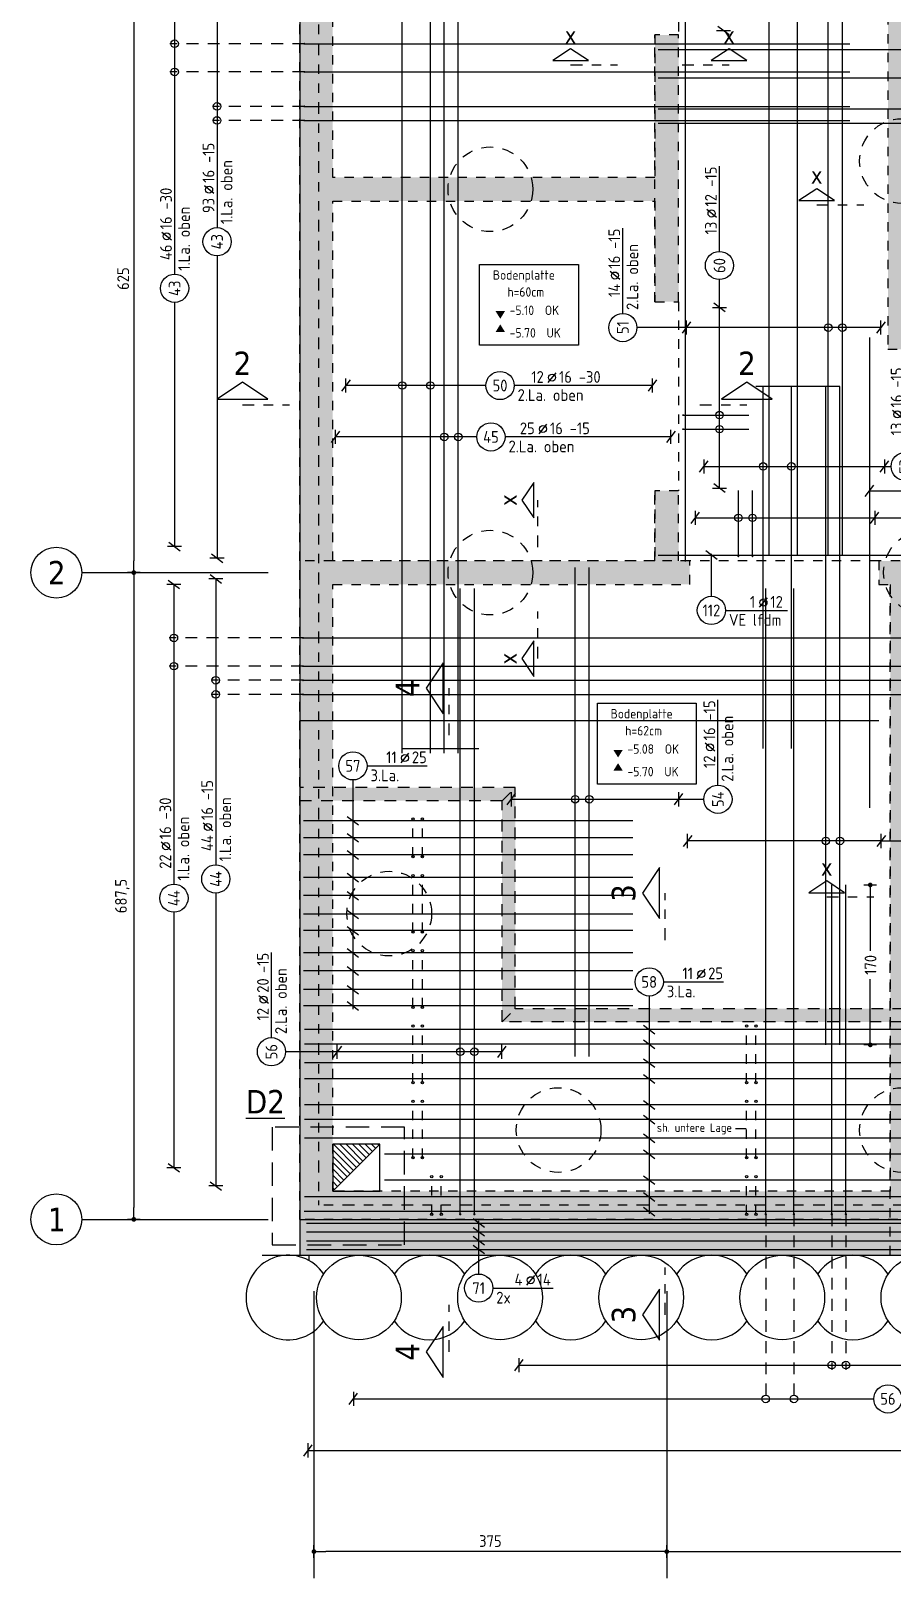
# Model space of a CAD drawing. Extents: x -59 to 99, y -34 to 56.
# Drawn here: x 23.97 to 33.12, y 16.12 to 32.56 of the extents above; entities that cross this region are included whole.
import ezdxf
from ezdxf.enums import TextEntityAlignment as Align

# ---------------------------------------------------------------- set-up
doc = ezdxf.new("R2010")
doc.units = 0
doc.header["$LTSCALE"] = 0.5
for name, pattern in [('AUSGEZOGEN', [1000.01, 1000, 0.01]), ('DASHDOTSMALL', [1.05, 0.5, -0.25, 0.05, -0.25]), ('DIVIDE2', [0.625, 0.25, -0.125, 0, -0.125, 0, -0.125]), ('HIDDEN2', [0.187, 0.125, -0.062]), ('PUNKT', [0.175, 0.05, -0.125]), ('STRICHLINIE', [0.75, 0.5, -0.25]), ('STRICHPUNKT2', [0.55, 0.25, -0.125, 0.05, -0.125]), ('VERDECKT', [0.375, 0.25, -0.125])]:
    doc.linetypes.add(name, pattern=pattern)
for name, color, linetype in [('ACHSEN', 7, 'Continuous'), ('AFB', 7, 'Continuous'), ('BETON', 7, 'Continuous'), ('DETAIL', 7, 'Continuous'), ('DRUEBER', 7, 'Continuous'), ('grau_dunkel', 7, 'Continuous'), ('grau_hell', 7, 'Continuous'), ('grau_mittel', 7, 'Continuous'), ('Gründungspfähle', 7, 'Continuous'), ('HILFE', 7, 'Continuous'), ('koten', 7, 'Continuous'), ('MASSE', 7, 'Continuous'), ('OBJEKT', 7, 'Continuous'), ('RND', 7, 'Continuous'), ('RND-1', 7, 'Continuous'), ('SCHNITTE', 7, 'Continuous'), ('SCHRAFF', 7, 'Continuous'), ('SFP_Achsen', 7, 'Continuous'), ('TEXT', 7, 'Continuous'), ('Verbau', 7, 'Continuous'), ('VERDECKT', 7, 'Continuous'), ('Versprung oberseitig', 7, 'Continuous')]:
    doc.layers.add(name, color=color, linetype=linetype)
doc.layers.add('NOPLOT', color=7, linetype='Continuous', plot=False)
doc.styles.add('helv', font='tahoma.ttf')
doc.styles.add('txt', font='isocp.shx')
doc.dimstyles.new('DOT_I', dxfattribs={"dimscale": 0.5, "dimtxt": 0.25, "dimasz": 0.25, "dimexe": 0.1, "dimexo": 0.3, "dimgap": 0.1, "dimtad": 1, "dimdec": 3, "dimzin": 3, "dimtxsty": 'txt', "dimblk": 'DOT', "dimblk1": 'DOT', "dimblk2": 'DOT', "dimsah": 1, "dimcen": 0.1, "dimse1": 1, "dimse2": 1, "dimazin": 0, "dimtfac": 1, "dimtdec": 4, "dimtix": 1, "dimtmove": 2, "dimatfit": 3, "dimfxl": 0, "dimtvp": 1, "dimtolj": 1, "dimtzin": 0, "dimarcsym": 0})
pattern_1 = [(0, (20.53262, 3.144444), (0.0396875, 0.079375), [0, -0.079375])]

# ---------------------------------------------------------------- blocks, each defined once
blk = doc.blocks.new('okrd_o')
at = {"layer": 'koten', "color": 7, "linetype": 'Continuous'}
blk.add_solid([(-0.125, 0.202), (0.125, 0.202), (0, 0)], dxfattribs=at)
at = {"layer": 'koten', "style": 'txt'}
blk.add_attdef('OKRD', (0.25, 0.1), '', height=0.25, dxfattribs=at)
blk = doc.blocks.new('okrd_u')
at = {"layer": 'koten', "color": 7, "linetype": 'Continuous'}
blk.add_solid([(-0.125, -0.202), (0.125, -0.202), (0, 0)], dxfattribs=at)
at = {"layer": 'koten', "style": 'txt'}
blk.add_attdef('OKRD', (0.25, -0.35), '', height=0.25, dxfattribs=at)
blk = doc.blocks.new('DOT')
at = {"layer": 'MASSE', "color": 7, "linetype": 'Continuous'}
for p, q in [((0, 0), (-1, 0)), ((0, 0.54), (0, -0.54))]:
    blk.add_line(p, q, dxfattribs=at)
at = {"layer": 'MASSE', "color": 7, "linetype": 'Continuous', "const_width": 0.2}
blk.add_lwpolyline([(-0.1, 0, 1), (0.1, 0, 1)], format="xyb", close=True, dxfattribs=at)
blk = doc.blocks.new('*D48')
at = {"layer": 'Defpoints', "color": 0, "linetype": 'AUSGEZOGEN', "transparency": 16777216}
for p in [(26.978, 16.398), (26.978, 16.398), (30.728, 16.398)]:
    blk.add_point(p, dxfattribs=at)
at = {"layer": 'MASSE', "color": 0, "linetype": 'AUSGEZOGEN', "lineweight": -2, "transparency": 16777216}
blk.add_line((30.603, 16.398), (27.103, 16.398), dxfattribs=at)
at = {"layer": 'MASSE', "color": 0, "linetype": 'AUSGEZOGEN', "lineweight": -2, "transparency": 16777216, "xscale": 0.125, "yscale": 0.125, "zscale": 0.125, "rotation": 180}
blk.add_blockref('DOT', (26.978, 16.398), dxfattribs=at)
at = {"layer": 'MASSE', "color": 0, "linetype": 'AUSGEZOGEN', "lineweight": -2, "transparency": 16777216, "xscale": 0.125, "yscale": 0.125, "zscale": 0.125}
blk.add_blockref('DOT', (30.728, 16.398), dxfattribs=at)
at = {"layer": 'MASSE', "color": 0, "linetype": 'AUSGEZOGEN', "transparency": 16777216, "insert": (28.853, 16.51), "char_height": 0.125, "attachment_point": 5, "style": 'txt'}
blk.add_mtext('\\A1;375', dxfattribs=at)
blk = doc.blocks.new('*D49')
at = {"layer": 'Defpoints', "color": 0, "linetype": 'AUSGEZOGEN', "transparency": 16777216}
for p in [(30.728, 16.398), (36.978, 16.398), (36.978, 16.398)]:
    blk.add_point(p, dxfattribs=at)
at = {"layer": 'MASSE', "color": 0, "linetype": 'AUSGEZOGEN', "lineweight": -2, "transparency": 16777216}
blk.add_line((30.853, 16.398), (36.853, 16.398), dxfattribs=at)
at = {"layer": 'MASSE', "color": 0, "linetype": 'AUSGEZOGEN', "lineweight": -2, "transparency": 16777216, "xscale": 0.125, "yscale": 0.125, "zscale": 0.125, "rotation": 180}
blk.add_blockref('DOT', (30.728, 16.398), dxfattribs=at)
at = {"layer": 'MASSE', "color": 0, "linetype": 'AUSGEZOGEN', "lineweight": -2, "transparency": 16777216, "xscale": 0.125, "yscale": 0.125, "zscale": 0.125}
blk.add_blockref('DOT', (36.978, 16.398), dxfattribs=at)
at = {"layer": 'MASSE', "color": 0, "linetype": 'AUSGEZOGEN', "transparency": 16777216, "insert": (33.853, 16.51), "char_height": 0.125, "attachment_point": 5, "style": 'txt'}
blk.add_mtext('\\A1;625', dxfattribs=at)
blk = doc.blocks.new('*D51')
at = {"layer": 'Defpoints', "color": 0, "linetype": 'AUSGEZOGEN', "transparency": 16777216}
for p in [(25.063, 33.054), (25.063, 26.804), (25.063, 26.804)]:
    blk.add_point(p, dxfattribs=at)
at = {"layer": 'MASSE', "color": 0, "linetype": 'AUSGEZOGEN', "lineweight": -2, "transparency": 16777216}
blk.add_line((25.063, 32.929), (25.063, 26.929), dxfattribs=at)
at = {"layer": 'MASSE', "color": 0, "linetype": 'AUSGEZOGEN', "lineweight": -2, "transparency": 16777216, "xscale": 0.125, "yscale": 0.125, "zscale": 0.125}
for p, rotation in [((25.063, 33.054), 90), ((25.063, 26.804), 270)]:
    blk.add_blockref('DOT', p, dxfattribs=dict(at, rotation=rotation))
at = {"layer": 'MASSE', "color": 0, "linetype": 'AUSGEZOGEN', "transparency": 16777216, "insert": (24.95, 29.929), "char_height": 0.125, "attachment_point": 5, "rotation": 90, "style": 'txt'}
blk.add_mtext('\\A1;625', dxfattribs=at)
blk = doc.blocks.new('*D52')
at = {"layer": 'Defpoints', "color": 0, "linetype": 'AUSGEZOGEN', "transparency": 16777216}
for p in [(25.063, 26.804), (25.063, 19.929), (25.063, 19.929)]:
    blk.add_point(p, dxfattribs=at)
at = {"layer": 'MASSE', "color": 0, "linetype": 'AUSGEZOGEN', "lineweight": -2, "transparency": 16777216}
blk.add_line((25.063, 26.679), (25.063, 20.054), dxfattribs=at)
at = {"layer": 'MASSE', "color": 0, "linetype": 'AUSGEZOGEN', "lineweight": -2, "transparency": 16777216, "xscale": 0.125, "yscale": 0.125, "zscale": 0.125}
for p, rotation in [((25.063, 26.804), 90), ((25.063, 19.929), 270)]:
    blk.add_blockref('DOT', p, dxfattribs=dict(at, rotation=rotation))
at = {"layer": 'MASSE', "color": 0, "linetype": 'AUSGEZOGEN', "transparency": 16777216, "insert": (24.941, 23.366), "char_height": 0.125, "attachment_point": 5, "rotation": 90, "style": 'txt'}
blk.add_mtext('\\A1;687,5', dxfattribs=at)
blk = doc.blocks.new('lei_gre')
at = {"layer": 'RND', "color": 7, "linetype": 'Continuous'}
for p, q in [((-0.09, -0.12), (0.09, 0.12)), ((0, 0.15), (0, -0.15))]:
    blk.add_line(p, q, dxfattribs=at)
blk = doc.blocks.new('RND_LEI')
at = {"layer": 'RND', "color": 7, "linetype": 'Continuous'}
blk.add_line((1.022, 0.066), (1.19, 0.27), dxfattribs=at)
for centre, radius in [((0, 0), 0.3), ((1.106, 0.168), 0.075)]:
    blk.add_circle(centre, radius, dxfattribs=at)
at = {"layer": 'RND', "color": 7, "linetype": 'Continuous', "style": 'txt'}
blk.add_attdef('POSL', text='', height=0.25, dxfattribs=at).set_placement((0, 0), align=Align.MIDDLE)
blk.add_attdef('ANZ', text='', height=0.25, dxfattribs=at).set_placement((0.931, 0.057), align=Align.RIGHT)
for tag, p in [('DUM', (1.253, 0.057)), ('ABSTD', (1.674, 0.057)), ('POSTXT', (0.374, -0.327))]:
    blk.add_attdef(tag, p, '', height=0.25, dxfattribs=at)
blk = doc.blocks.new('*D70')
at = {"layer": 'Defpoints', "color": 0, "linetype": 'AUSGEZOGEN', "transparency": 16777216}
for p in [(32.891, 23.484), (32.891, 23.484), (32.891, 21.784)]:
    blk.add_point(p, dxfattribs=at)
at = {"layer": 'MASSE', "color": 0, "linetype": 'AUSGEZOGEN', "lineweight": -2, "transparency": 16777216}
for p, q in [((32.891, 23.359), (32.891, 22.785)), ((32.891, 21.909), (32.891, 22.484))]:
    blk.add_line(p, q, dxfattribs=at)
at = {"layer": 'MASSE', "color": 0, "linetype": 'AUSGEZOGEN', "lineweight": -2, "transparency": 16777216, "xscale": 0.125, "yscale": 0.125, "zscale": 0.125}
for p, rotation in [((32.891, 23.484), 90), ((32.891, 21.784), 270)]:
    blk.add_blockref('DOT', p, dxfattribs=dict(at, rotation=rotation))
at = {"layer": 'MASSE', "color": 0, "linetype": 'AUSGEZOGEN', "transparency": 16777216, "insert": (32.894, 22.634), "char_height": 0.125, "attachment_point": 5, "rotation": 90, "style": 'txt'}
blk.add_mtext('\\A1;170', dxfattribs=at)
blk = doc.blocks.new('SCHN-1')
at = {"layer": 'SCHNITTE', "color": 5, "linetype": 'Continuous'}
blk.add_lwpolyline([(0.54, 0.125), (0, 0.485), (-0.54, 0.125)], close=True, dxfattribs=at)
at = {"layer": 'SCHNITTE', "color": 6, "linetype": 'Continuous', "style": 'helv'}
blk.add_attdef('SCHN-1', text='', height=0.5, dxfattribs=at).set_placement((0, 0.635), align=Align.CENTER)
blk = doc.blocks.new('SCHN-2')
at = {"layer": 'SCHNITTE', "color": 6, "linetype": 'Continuous'}
blk.add_lwpolyline([(0.378, 0.088), (0, 0.34), (-0.378, 0.088)], close=True, dxfattribs=at)
at = {"layer": 'SCHNITTE', "color": 1, "linetype": 'DASHDOTSMALL', "style": 'helv'}
blk.add_attdef('SCHN-2', text='', height=0.35, dxfattribs=at).set_placement((0, 0.45), align=Align.CENTER)

msp = doc.modelspace()

# ---------------------------------------------------------------- hatches: boundary and pattern name
at = {"layer": 'grau_dunkel', "linetype": 'AUSGEZOGEN'}
h = msp.add_hatch(dxfattribs=at)
h.set_pattern_fill('ANSI31', color=171, scale=0.015, angle=90, style=0, double=1)
h.set_pattern_definition([(135, (-3.926085, 3.144444), (-0.03367596, -0.03367596), [])])
h.paths.add_polyline_path([(27.67794, 20.72883), (27.17794, 20.72883), (27.17794, 20.22883)])
at = {"layer": 'grau_hell'}
h = msp.add_hatch(color=9, dxfattribs=at)
h.paths.add_polyline_path([(40.70294, 22.78883), (41.10294, 23.18883), (41.10294, 30.57883), (40.70294, 30.17883)])
h.paths.add_polyline_path([(40.40294, 30.17883), (40.70294, 30.17883), (41.10294, 30.57883), (40.00294, 30.57883)])
h.paths.add_polyline_path([(40.40294, 30.17883), (40.00294, 30.57883), (40.00294, 22.16883), (40.14294, 22.02883), (40.40294, 22.28883)])
h.paths.add_polyline_path([(29.11793, 22.16883), (28.97793, 22.02883), (40.14294, 22.02883), (40.00294, 22.16883)])
h.paths.add_polyline_path([(28.97793, 22.02883), (29.11793, 22.16883), (29.11793, 24.51883), (28.97793, 24.37883)])
h.paths.add_polyline_path([(26.82794, 24.51883), (26.82794, 24.37883), (28.97793, 24.37883), (29.11793, 24.51883)])
h.paths.add_polyline_path([(41.78291, 22.02883), (41.78291, 22.28883), (40.40294, 22.28883), (40.14294, 22.02883)])
h.paths.add_polyline_path([(41.78291, 22.78883), (41.78291, 23.18883), (41.10294, 23.18883), (40.70294, 22.78883)])
at = {"layer": 'grau_mittel'}
msp.add_hatch(color=61, dxfattribs=at).paths.add_polyline_path([(26.82794, 19.92883), (26.82794, 19.54883), (41.78291, 19.54883), (41.78291, 19.92883)])
at = {"layer": 'SCHRAFF', "linetype": 'AUSGEZOGEN'}
h = msp.add_hatch(dxfattribs=at)
h.set_pattern_fill('DOTS', scale=0.05, double=1)
h.set_pattern_definition(pattern_1)
h.paths.add_polyline_path([(30.85294, 41.85383), (30.60294, 41.85383), (30.60294, 41.17883), (27.17794, 41.17883), (27.17794, 42.57883), (26.87794, 42.57883), (26.87794, 34.10383), (26.82794, 34.10383), (26.82794, 19.92883), (41.78291, 19.92883), (41.78291, 20.22883), (39.60294, 20.22883), (39.60294, 26.67883), (39.83794, 26.67883), (39.83794, 26.92883), (39.21794, 26.92883), (39.21794, 26.67883), (39.35294, 26.67883), (39.35294, 20.22883), (33.35294, 20.22883), (33.35294, 26.67883), (37.20794, 26.67883), (37.20794, 26.92883), (32.98294, 26.92883), (32.98294, 26.67883), (33.10294, 26.67883), (33.10294, 20.22883), (27.17794, 20.22883), (27.17794, 26.67883), (30.97294, 26.67883), (30.97294, 26.92883), (30.85294, 26.92883), (30.85294, 27.67383), (30.60294, 27.67383), (30.60294, 26.92883), (27.17794, 26.92883), (27.17794, 30.75383), (30.60294, 30.75383), (30.60294, 29.68383), (30.85294, 29.68383), (30.85294, 32.51883), (30.60294, 32.51883), (30.60294, 31.00383), (27.17794, 31.00383), (27.17794, 33.85383), (30.60294, 33.85383), (30.60294, 33.65383), (30.85294, 33.65383), (30.85294, 34.25383), (30.60294, 34.25383), (30.60294, 34.10383), (27.17794, 34.10383), (27.17794, 40.87883), (30.60294, 40.87883), (30.60294, 35.75383), (30.85294, 35.75383)])
h = msp.add_hatch(dxfattribs=at)
h.set_pattern_fill('DOTS', scale=0.05, double=1)
h.set_pattern_definition(pattern_1)
h.paths.add_polyline_path([(41.68794, 41.17883), (40.57794, 41.17883), (40.57794, 41.42383), (40.27794, 41.42383), (40.27794, 41.17883), (35.88794, 41.17883), (35.88794, 41.32883), (35.63794, 41.32883), (35.63794, 41.17883), (33.37794, 41.17883), (33.37794, 41.32883), (33.07794, 41.32883), (33.07794, 29.17883), (34.12794, 29.17883), (34.12794, 29.42883), (33.37794, 29.42883), (33.37794, 40.87883), (41.68794, 40.87883)])

# ---------------------------------------------------------------- linework, layer by layer
at = {"layer": 'ACHSEN', "color": 140, "linetype": 'AUSGEZOGEN'}
for p, q in [((24.51074, 26.80383), (26.49266, 26.80383)), ((24.51074, 19.92883), (26.49266, 19.92883)), ((26.97794, 19.16626), (26.97794, 16.11673)), ((30.72794, 19.16626), (30.72794, 16.11673))]:
    msp.add_line(p, q, dxfattribs=at)
at = {"layer": 'AFB', "color": 1, "linetype": 'DIVIDE2'}
for p in [(27.02794, 41.17883), (41.78291, 20.07883)]:
    msp.add_line(p, (27.02794, 20.07883), dxfattribs=at)
at = {"layer": 'BETON', "color": 6, "linetype": 'AUSGEZOGEN'}
for p, q in [((26.82794, 34.10383), (26.82794, 19.92883)), ((26.82794, 19.92883), (41.78291, 19.92883))]:
    msp.add_line(p, q, dxfattribs=at)
msp.add_lwpolyline([(27.67794, 20.72883), (27.17794, 20.72883), (27.17794, 20.22883), (27.67794, 20.22883)], close=True, dxfattribs=at)
at = {"layer": 'DETAIL', "color": 102, "linetype": 'STRICHLINIE'}
msp.add_lwpolyline([(26.53472, 19.65706), (27.94089, 19.65706), (27.94089, 20.90976), (26.53472, 20.90976)], close=True, dxfattribs=at)
at = {"layer": 'DRUEBER', "color": 7, "linetype": 'PUNKT', "lineweight": -2}
for p, q in [((27.17794, 31.00383), (27.17794, 33.85383)), ((30.85294, 32.51883), (30.60294, 32.51883)), ((30.60294, 32.51883), (30.60294, 31.00383)), ((30.85294, 29.68383), (30.85294, 32.51883)), ((30.60294, 31.00383), (27.17794, 31.00383)), ((27.17794, 26.92883), (27.17794, 30.75383)), ((27.17794, 30.75383), (30.60294, 30.75383)), ((30.60294, 30.75383), (30.60294, 29.68383)), ((30.60294, 29.68383), (30.85294, 29.68383)), ((30.85294, 27.67383), (30.60294, 27.67383)), ((30.60294, 27.67383), (30.60294, 26.92883)), ((30.85294, 26.92883), (30.85294, 27.67383)), ((30.60294, 26.92883), (27.17794, 26.92883)), ((30.97294, 26.92883), (30.85294, 26.92883)), ((30.97294, 26.67883), (30.97294, 26.92883)), ((37.20794, 26.92883), (32.98294, 26.92883)), ((32.98294, 26.92883), (32.98294, 26.67883)), ((27.17794, 20.22883), (27.17794, 26.67883)), ((27.17794, 26.67883), (30.97294, 26.67883)), ((32.98294, 26.67883), (33.10294, 26.67883)), ((33.10294, 26.67883), (33.10294, 20.22883)), ((33.10294, 20.22883), (27.17794, 20.22883))]:
    msp.add_line(p, q, dxfattribs=at)
for points in [[(41.78291, 19.92883), (26.82794, 19.92883), (26.82794, 34.10383), (26.87794, 34.10383), (26.87794, 42.57883)], [(33.07794, 41.32883), (33.07794, 29.17883), (34.12794, 29.17883), (34.12794, 29.42883), (33.37794, 29.42883), (33.37794, 40.87883), (41.68794, 40.87883), (41.68794, 41.17883), (40.57794, 41.17883), (40.57794, 41.42383), (40.27794, 41.42383), (40.27794, 41.17883), (35.88794, 41.17883), (35.88794, 41.32883), (35.63794, 41.32883), (35.63794, 41.17883), (33.37794, 41.17883), (33.37794, 41.32883), (33.07794, 41.32883)]]:
    msp.add_lwpolyline(points, dxfattribs=at)
at = {"layer": 'grau_dunkel', "color": 171, "linetype": 'AUSGEZOGEN'}
msp.add_line((27.17794, 20.22883), (27.67794, 20.72883), dxfattribs=at)
at = {"layer": 'Gründungspfähle', "color": 171, "linetype": 'VERDECKT'}
for centre in [(33.22794, 31.17883), (28.85294, 30.87883), (28.85294, 26.80383), (33.48294, 26.80383), (27.77794, 23.17883), (29.57794, 20.87883), (33.22794, 20.87883)]:
    msp.add_circle(centre, 0.45, dxfattribs=at)
at = {"layer": 'HILFE', "color": 102, "linetype": 'AUSGEZOGEN'}
msp.add_line((31.57079, 20.89262), (31.45959, 20.89262), dxfattribs=at)
at = {"layer": 'NOPLOT', "color": 191, "linetype": 'AUSGEZOGEN'}
for p, q in [((32.56899, 28.78383), (31.67588, 28.78383)), ((27.91606, 24.93383), (28.73108, 24.93383))]:
    msp.add_line(p, q, dxfattribs=at)
at = {"layer": 'NOPLOT', "color": 191, "linetype": 'Continuous'}
msp.add_line((32.98294, 25.22883), (26.82794, 25.22883), dxfattribs=at)
msp.add_lwpolyline([(32.88294, 29.30383), (32.88294, 24.30383)], dxfattribs=at)
at = {"layer": 'OBJEKT', "color": 7, "linetype": 'AUSGEZOGEN'}
for p, q in [((26.82794, 19.92883), (26.82794, 19.54883)), ((26.82794, 19.54883), (41.78291, 19.54883))]:
    msp.add_line(p, q, dxfattribs=at)
at = {"layer": 'OBJEKT', "color": 1, "linetype": 'AUSGEZOGEN'}
for points in [[(28.73907, 30.08003), (29.78853, 30.08003), (29.78853, 29.21989), (28.73907, 29.21989)], [(29.99104, 25.41648), (31.04051, 25.41648), (31.04051, 24.55634), (29.99104, 24.55634)]]:
    msp.add_lwpolyline(points, close=True, dxfattribs=at)
at = {"layer": 'RND', "color": 7, "linetype": 'AUSGEZOGEN'}
for p, q in [((25.94784, 40.78121), (25.94784, 30.47113)), ((25.49643, 40.60743), (25.49643, 29.97576)), ((31.28822, 30.2183), (31.28822, 31.12455)), ((30.26109, 29.55845), (30.26109, 30.4647)), ((25.94784, 30.17113), (25.94784, 26.95687)), ((31.28822, 29.62157), (31.28822, 29.9183)), ((25.49643, 29.67576), (25.49643, 27.0817)), ((31.28822, 27.70195), (31.28822, 29.62157)), ((30.93599, 29.40845), (30.41109, 29.40845)), ((33.00398, 29.40845), (30.93599, 29.40845)), ((28.80569, 28.79247), (27.31734, 28.79247)), ((30.5747, 28.79247), (29.10569, 28.79247)), ((28.7093, 28.2462), (27.20561, 28.2462)), ((30.77097, 28.2462), (29.0093, 28.2462)), ((31.12256, 27.93297), (33.04235, 27.93297)), ((33.04235, 27.93297), (33.11237, 27.93297)), ((32.88294, 27.67167), (34.08294, 27.67167)), ((31.03109, 27.38621), (32.9385, 27.38621)), ((32.9385, 27.38621), (33.53861, 27.38621)), ((25.48929, 26.6783), (25.48929, 23.49342)), ((25.93443, 26.73762), (25.93443, 23.69739)), ((31.35243, 26.40203), (32.01243, 26.40203)), ((31.27185, 24.54454), (31.27185, 25.45079)), ((27.5422, 24.74955), (28.1822, 24.74955)), ((29.07535, 24.39454), (30.85389, 24.39454)), ((30.85389, 24.39454), (31.12185, 24.39454)), ((33.00746, 23.95133), (30.94821, 23.95133)), ((33.00746, 23.95133), (33.53905, 23.95133)), ((25.93443, 23.39739), (25.93443, 20.28456)), ((25.48929, 23.19342), (25.48929, 20.47804)), ((26.52642, 21.86126), (26.52642, 22.76751)), ((30.6916, 22.45311), (31.3316, 22.45311)), ((27.22512, 21.71126), (26.67642, 21.71126)), ((28.97412, 21.71126), (27.22512, 21.71126)), ((28.87899, 19.19848), (29.51899, 19.19848)), ((29.15673, 18.38076), (35.43327, 18.38076)), ((27.39666, 18.02081), (32.9284, 18.02081)), ((26.9137, 17.47399), (35.64396, 17.47399))]:
    msp.add_line(p, q, dxfattribs=at)
at = {"layer": 'RND', "color": 102, "linetype": 'VERDECKT'}
for p, q in [((26.8749, 32.42601), (25.44643, 32.42601)), ((26.8749, 32.12601), (25.44643, 32.12601)), ((26.8749, 31.7599), (25.89784, 31.7599)), ((26.8749, 31.6099), (25.89784, 31.6099)), ((26.86168, 26.10935), (25.43929, 26.10935)), ((26.86168, 25.80935), (25.43929, 25.80935)), ((26.86168, 25.65935), (25.88443, 25.65935)), ((26.86168, 25.50935), (25.88443, 25.50935)), ((31.77975, 19.98383), (31.77975, 17.97081)), ((32.07975, 19.98383), (32.07975, 17.97081)), ((32.48203, 19.98383), (32.48203, 18.33076)), ((32.63203, 19.98383), (32.63203, 18.33076))]:
    msp.add_line(p, q, dxfattribs=at)
at = {"layer": 'RND', "color": 102, "linetype": 'AUSGEZOGEN'}
for p, q in [((31.20243, 26.55203), (31.20243, 27.00499)), ((27.3922, 24.59955), (27.3922, 22.16227)), ((30.5416, 22.30311), (30.5416, 19.98785)), ((28.72899, 19.34848), (28.72899, 19.91494))]:
    msp.add_line(p, q, dxfattribs=at)
at = {"layer": 'RND', "color": 1, "linetype": 'AUSGEZOGEN'}
for points in [[(27.91606, 24.88383), (27.91606, 38.18383)], [(28.21606, 24.88383), (28.21606, 38.18383)], [(31.81705, 26.98265), (31.81705, 38.18265)], [(32.11705, 26.98383), (32.11705, 38.18383)], [(30.92569, 26.92084), (30.92569, 36.65166)], [(28.36249, 24.88383), (28.36249, 35.03383)], [(28.51249, 24.88383), (28.51249, 35.03383)], [(32.44473, 26.98383), (32.44473, 35.03383)], [(32.59473, 26.98383), (32.59473, 35.03383)], [(26.8749, 32.42601), (32.6749, 32.42601)], [(30.63668, 32.3636), (40.78668, 32.3636)], [(26.8749, 32.12601), (32.6749, 32.12601)], [(30.63668, 32.0636), (40.78668, 32.0636)], [(26.8749, 31.7599), (32.6749, 31.7599)], [(26.8749, 31.6099), (32.6749, 31.6099)], [(30.63668, 31.73197), (43.13668, 31.73197)], [(30.63668, 31.58197), (43.13668, 31.58197)], [(31.75255, 24.93383), (31.75255, 28.78383)], [(32.05255, 24.93383), (32.05255, 28.78383)], [(32.41899, 21.78383), (32.41899, 28.78383)], [(32.56899, 21.78383), (32.56899, 28.78383)], [(30.90156, 28.47833), (31.60156, 28.47833)], [(30.90156, 28.32833), (31.60156, 28.32833)], [(31.48941, 26.97746), (31.48941, 27.67746)], [(31.63941, 26.97746), (31.63941, 27.67746)], [(30.63577, 26.98865), (33.69857, 26.98865)], [(29.75468, 21.65885), (29.75468, 26.85885)], [(29.90468, 21.65885), (29.90468, 26.85885)], [(28.53277, 19.98383), (28.53277, 26.63383)], [(28.68277, 19.98383), (28.68277, 26.63383)], [(31.77975, 19.98383), (31.77975, 26.63383)], [(32.07975, 19.98383), (32.07975, 26.63383)], [(26.86168, 26.10935), (34.96168, 26.10935)], [(26.86168, 25.80935), (34.96168, 25.80935)], [(26.86168, 25.65935), (34.96168, 25.65935)], [(26.86168, 25.50935), (34.96168, 25.50935)], [(32.48203, 19.98383), (32.48203, 23.48383)], [(32.63203, 19.98383), (32.63203, 23.48383)], [(26.90018, 19.88915), (40.90018, 19.88915)], [(26.90018, 19.79526), (40.90018, 19.79526)], [(26.90018, 19.70138), (40.90018, 19.70138)], [(26.90018, 19.60749), (40.90018, 19.60749)]]:
    msp.add_lwpolyline(points, dxfattribs=at)
at = {"layer": 'RND', "color": 7, "linetype": 'AUSGEZOGEN'}
for points, const_width in [([(26.8699, 32.42601, 1), (26.8799, 32.42601, 1)], 0.01), ([(26.8699, 32.12601, 1), (26.8799, 32.12601, 1)], 0.01), ([(26.8699, 31.7599, 1), (26.8799, 31.7599, 1)], 0.01), ([(26.8699, 31.6099, 1), (26.8799, 31.6099, 1)], 0.01), ([(30.89656, 28.47833, 1), (30.90656, 28.47833, 1)], 0.01), ([(30.89656, 28.32833, 1), (30.90656, 28.32833, 1)], 0.01), ([(31.48941, 26.97246, 1), (31.48941, 26.98246, 1)], 0.01), ([(31.63941, 26.97246, 1), (31.63941, 26.98246, 1)], 0.01), ([(26.85668, 26.10935, 1), (26.86668, 26.10935, 1)], 0.01), ([(26.85668, 25.80935, 1), (26.86668, 25.80935, 1)], 0.01), ([(26.85668, 25.65935, 1), (26.86668, 25.65935, 1)], 0.01), ([(26.85668, 25.50935, 1), (26.86668, 25.50935, 1)], 0.01), ([(28.52652, 19.98383, 1), (28.53902, 19.98383, 1)], 0.0125), ([(28.67652, 19.98383, 1), (28.68902, 19.98383, 1)], 0.0125), ([(31.7735, 19.98383, 1), (31.786, 19.98383, 1)], 0.0125), ([(32.0735, 19.98383, 1), (32.086, 19.98383, 1)], 0.0125), ([(32.47578, 19.98383, 1), (32.48828, 19.98383, 1)], 0.0125), ([(32.62578, 19.98383, 1), (32.63828, 19.98383, 1)], 0.0125)]:
    msp.add_lwpolyline(points, format="xyb", close=True, dxfattribs=dict(at, const_width=const_width))
at = {"layer": 'RND', "color": 1, "linetype": 'HIDDEN2'}
for points in [[(28.03064, 23.78383), (28.03064, 24.18383)], [(28.13064, 23.78383), (28.13064, 24.18383)], [(28.03064, 22.98383), (28.03064, 23.58383)], [(28.13064, 22.98383), (28.13064, 23.58383)], [(28.03064, 22.18383), (28.03064, 22.78383)], [(28.13064, 22.18383), (28.13064, 22.78383)], [(28.03064, 21.38383), (28.03064, 21.98383)], [(28.13064, 21.38383), (28.13064, 21.98383)], [(31.57645, 21.38383), (31.57645, 21.98383)], [(31.67645, 21.38383), (31.67645, 21.98383)], [(28.03064, 20.58383), (28.03064, 21.18383)], [(28.13064, 20.58383), (28.13064, 21.18383)], [(31.57645, 20.58383), (31.57645, 21.18383)], [(31.67645, 20.58383), (31.67645, 21.18383)], [(28.23064, 19.98383), (28.23064, 20.38383)], [(28.33064, 19.98383), (28.33064, 20.38383)], [(31.57645, 19.98383), (31.57645, 20.38383)], [(31.67645, 19.98383), (31.67645, 20.38383)]]:
    msp.add_lwpolyline(points, dxfattribs=at)
at = {"layer": 'RND', "color": 7, "linetype": 'AUSGEZOGEN'}
for centre, radius in [((25.49643, 32.42601), 0.04), ((25.49643, 32.12601), 0.04), ((25.94784, 31.7599), 0.04), ((25.94784, 31.6099), 0.04), ((32.44473, 29.40845), 0.04), ((32.59473, 29.40845), 0.04), ((27.91606, 28.79247), 0.04), ((28.21606, 28.79247), 0.04), ((31.28822, 28.47833), 0.04), ((28.36249, 28.2462), 0.04), ((28.51249, 28.2462), 0.04), ((31.28822, 28.32833), 0.04), ((31.75255, 27.93297), 0.04), ((32.05255, 27.93297), 0.04), ((31.48941, 27.38621), 0.04), ((31.63941, 27.38621), 0.04), ((25.48929, 26.10935), 0.04), ((25.48929, 25.80935), 0.04), ((25.93443, 25.65935), 0.04), ((25.93443, 25.50935), 0.04), ((29.75468, 24.39454), 0.04), ((29.90468, 24.39454), 0.04), ((28.03064, 24.18383), 0.0125), ((28.13064, 24.18383), 0.0125), ((32.41899, 23.95133), 0.04), ((32.56899, 23.95133), 0.04), ((28.03064, 23.78383), 0.0125), ((28.13064, 23.78383), 0.0125), ((28.03064, 23.58383), 0.0125), ((28.13064, 23.58383), 0.0125), ((28.03064, 22.98383), 0.0125), ((28.13064, 22.98383), 0.0125), ((28.03064, 22.78383), 0.0125), ((28.13064, 22.78383), 0.0125), ((28.03064, 22.18383), 0.0125), ((28.13064, 22.18383), 0.0125), ((28.03064, 21.98383), 0.0125), ((28.13064, 21.98383), 0.0125), ((31.57645, 21.98383), 0.0125), ((31.67645, 21.98383), 0.0125), ((28.53277, 21.71126), 0.04), ((28.68277, 21.71126), 0.04), ((28.03064, 21.38383), 0.0125), ((28.13064, 21.38383), 0.0125), ((31.57645, 21.38383), 0.0125), ((31.67645, 21.38383), 0.0125), ((28.03064, 21.18383), 0.0125), ((28.13064, 21.18383), 0.0125), ((31.57645, 21.18383), 0.0125), ((31.67645, 21.18383), 0.0125), ((28.03064, 20.58383), 0.0125), ((28.13064, 20.58383), 0.0125), ((31.57645, 20.58383), 0.0125), ((31.67645, 20.58383), 0.0125), ((28.23064, 20.38383), 0.0125), ((28.33064, 20.38383), 0.0125), ((31.57645, 20.38383), 0.0125), ((31.67645, 20.38383), 0.0125), ((28.23064, 19.98383), 0.0125), ((28.33064, 19.98383), 0.0125), ((31.57645, 19.98383), 0.0125), ((31.67645, 19.98383), 0.0125), ((32.48203, 18.38076), 0.04), ((32.63203, 18.38076), 0.04), ((31.77975, 18.02081), 0.04), ((32.07975, 18.02081), 0.04)]:
    msp.add_circle(centre, radius, dxfattribs=at)
at = {"layer": 'RND-1', "color": 1, "linetype": 'AUSGEZOGEN'}
for points in [[(30.36624, 24.16702), (26.86624, 24.16702)], [(30.36624, 23.98652), (26.86624, 23.98652)], [(30.36624, 23.80451), (26.86624, 23.80451)], [(30.36624, 23.56255), (26.86624, 23.56255)], [(30.36624, 23.37072), (26.86624, 23.37072)], [(30.36624, 23.17177), (26.86624, 23.17177)], [(30.36624, 22.99852), (26.86624, 22.99852)], [(30.36624, 22.76255), (26.86624, 22.76255)], [(30.36624, 22.57072), (26.86624, 22.57072)], [(30.36624, 22.37177), (26.86624, 22.37177)], [(30.36624, 22.19852), (26.86624, 22.19852)], [(35.87907, 21.94732), (26.87907, 21.94732)], [(35.87907, 21.79103), (26.87907, 21.79103)], [(35.87907, 21.59209), (26.87907, 21.59209)], [(35.87907, 21.42283), (26.87907, 21.42283)], [(35.87907, 21.14732), (26.87907, 21.14732)], [(35.87907, 20.99103), (26.87907, 20.99103)], [(35.87907, 20.79209), (26.87907, 20.79209)], [(35.87907, 20.62283), (27.72752, 20.62283)], [(35.87907, 20.34732), (27.72752, 20.34732)], [(35.87907, 20.16872), (26.87907, 20.16872)], [(35.87907, 20.01335), (26.87341, 20.01335)]]:
    msp.add_lwpolyline(points, dxfattribs=at)
at = {"layer": 'SCHNITTE', "color": 6, "linetype": 'STRICHPUNKT2'}
for p, q in [((29.70559, 32.20183), (30.20559, 32.20183)), ((30.89044, 32.20183), (31.39044, 32.20183)), ((32.32172, 30.71345), (32.82172, 30.71345)), ((29.3587, 27.07433), (29.3587, 27.57433)), ((29.3587, 25.88948), (29.3587, 26.38948)), ((32.42826, 23.35775), (32.92826, 23.35775))]:
    msp.add_line(p, q, dxfattribs=at)
at = {"layer": 'SCHNITTE', "color": 5, "linetype": 'STRICHPUNKT2'}
for p, q in [((26.21783, 28.58556), (26.71783, 28.58556)), ((31.07998, 28.58556), (31.57998, 28.58556)), ((28.41427, 25.07443), (28.41427, 25.57443)), ((30.71172, 22.89807), (30.71172, 23.39807)), ((30.71172, 18.91623), (30.71172, 19.41623)), ((28.41427, 18.52022), (28.41427, 19.02022))]:
    msp.add_line(p, q, dxfattribs=at)
at = {"layer": 'SFP_Achsen', "color": 7, "linetype": 'AUSGEZOGEN'}
for centre in [(24.24026, 26.80383), (24.24026, 19.92883)]:
    msp.add_circle(centre, 0.27048, dxfattribs=at)
at = {"layer": 'Verbau', "color": 171, "linetype": 'AUSGEZOGEN'}
for p, q in [((26.42794, 19.54883), (26.82794, 19.54883)), ((26.92794, 19.49048), (26.92794, 19.54883))]:
    msp.add_line(p, q, dxfattribs=at)
at = {"layer": 'Verbau', "color": 171}
for centre in [(27.45632, 19.09883), (28.95632, 19.09883), (30.45632, 19.09883), (31.95632, 19.09883), (33.45632, 19.09883)]:
    msp.add_circle(centre, 0.45, dxfattribs=at)
for centre, start, end in [((26.70632, 19.09883), 33.55731, 326.44269), ((28.20632, 19.09883), 33.55731, 146.44269), ((29.70632, 19.09883), 33.55731, 146.44269), ((31.20632, 19.09883), 33.55731, 146.44269), ((32.70632, 19.09883), 33.55731, 146.44269), ((28.20632, 19.09883), 213.55731, 326.44269), ((29.70632, 19.09883), 213.55731, 326.44269), ((31.20632, 19.09883), 213.55731, 326.44269), ((32.70632, 19.09883), 213.55731, 326.44269)]:
    msp.add_arc(centre, 0.45, start, end, dxfattribs=at)
at = {"layer": 'VERDECKT', "color": 7, "linetype": 'VERDECKT'}
for p, q in [((29.11793, 24.51883), (26.82794, 24.51883)), ((28.97793, 24.37883), (29.11793, 24.51883)), ((29.11793, 22.16883), (29.11793, 24.51883)), ((28.97793, 24.37883), (26.82794, 24.37883)), ((28.97793, 22.02883), (28.97793, 24.37883)), ((28.97793, 22.02883), (29.11793, 22.16883)), ((40.00294, 22.16883), (29.11793, 22.16883)), ((41.78291, 22.02883), (28.97793, 22.02883))]:
    msp.add_line(p, q, dxfattribs=at)
at = {"layer": 'Versprung oberseitig', "color": 1, "linetype": 'HIDDEN2'}
for p, q in [((30.85294, 33.65383), (30.85294, 32.51883)), ((30.60294, 29.68383), (30.60294, 32.51883)), ((30.85294, 32.51883), (30.60294, 32.51883)), ((30.60294, 29.68383), (30.85294, 29.68383)), ((30.85294, 29.68383), (30.85294, 27.67383)), ((30.60294, 26.92883), (30.60294, 27.67383)), ((30.85294, 27.67383), (30.60294, 27.67383)), ((32.98294, 26.92883), (26.82794, 26.92883)), ((32.98294, 26.92883), (32.98294, 26.67883)), ((32.98294, 26.67883), (33.10294, 26.67883)), ((33.10294, 19.54883), (33.10294, 26.67883))]:
    msp.add_line(p, q, dxfattribs=at)

# ---------------------------------------------------------------- block references
at = {"layer": 'koten', "color": 6, "linetype": 'AUSGEZOGEN', "xscale": 0.4, "yscale": 0.4, "zscale": 0.4}
for name, p, values in [('okrd_o', (28.95845, 29.50227), {'OKRD': '-5.10  OK'}), ('okrd_u', (28.95845, 29.44227), {'OKRD': '-5.70  UK'}), ('okrd_o', (30.21042, 24.83872), {'OKRD': '-5.08  OK'}), ('okrd_u', (30.21042, 24.77872), {'OKRD': '-5.70  UK'})]:
    msp.add_blockref(name, p, dxfattribs=at).add_auto_attribs(values)
at = {"layer": 'RND', "color": 7, "linetype": 'AUSGEZOGEN', "xscale": 0.5, "yscale": 0.5, "zscale": 0.5}
for p, rotation in [((31.33157, 32.56497), 90), ((31.28822, 29.62157), 90), ((30.93599, 29.40845), 180), ((33.00398, 29.40845), 180), ((27.31734, 28.79247), 180), ((30.5747, 28.79247), 180), ((27.20561, 28.2462), 180), ((30.77097, 28.2462), 180), ((31.28822, 27.70195), 90), ((25.49643, 27.0817), 270), ((25.94784, 26.95687), 270), ((25.48929, 26.6783), 270), ((25.93443, 26.73762), 270), ((30.94821, 23.95133), 180), ((33.00746, 23.95133), 180), ((27.22512, 21.71126), 180), ((28.97412, 21.71126), 180), ((25.48929, 20.47804), 270), ((25.93443, 20.28456), 270)]:
    msp.add_blockref('lei_gre', p, dxfattribs=dict(at, rotation=rotation))
at = {"layer": 'RND', "color": 7, "linetype": 'AUSGEZOGEN', "xscale": 0.5, "yscale": 0.5, "zscale": 0.5, "rotation": 90}
for p, values in [((25.94784, 30.32113), {'POSL': '43', 'DUM': '16', 'ANZ': '93', 'ABSTD': '-15', 'POSTXT': '1.La. oben'}), ((31.28822, 30.0683), {'POSL': '60', 'DUM': '12', 'ANZ': '13', 'ABSTD': '-15'}), ((25.49643, 29.82576), {'POSL': '43', 'DUM': '16', 'ANZ': '46', 'ABSTD': '-30', 'POSTXT': '1.La. oben'}), ((30.26109, 29.40845), {'POSL': '51', 'DUM': '16', 'ANZ': '14', 'ABSTD': '-15', 'POSTXT': '2.La. oben'}), ((33.26237, 27.93297), {'POSL': '53', 'DUM': '16', 'ANZ': '13', 'ABSTD': '-15', 'POSTXT': '2.La. oben'}), ((31.27185, 24.39454), {'POSL': '54', 'DUM': '16', 'ANZ': '12', 'ABSTD': '-15', 'POSTXT': '2.La. oben'}), ((25.93443, 23.54739), {'POSL': '44', 'DUM': '16', 'ANZ': '44', 'ABSTD': '-15', 'POSTXT': '1.La. oben'}), ((25.48929, 23.34342), {'POSL': '44', 'DUM': '16', 'ANZ': '22', 'ABSTD': '-30', 'POSTXT': '1.La. oben'}), ((26.52642, 21.71126), {'POSL': '56', 'DUM': '20', 'ANZ': '12', 'ABSTD': '-15', 'POSTXT': '2.La. oben'})]:
    msp.add_blockref('RND_LEI', p, dxfattribs=at).add_auto_attribs(values)
at = {"layer": 'RND', "color": 7, "linetype": 'AUSGEZOGEN', "xscale": 0.5, "yscale": 0.5, "zscale": 0.5}
for p, values in [((28.95569, 28.79247), {'POSL': '50', 'DUM': '16', 'ANZ': '12', 'ABSTD': '-30', 'POSTXT': '2.La. oben'}), ((28.8593, 28.2462), {'POSL': '45', 'DUM': '16', 'ANZ': '25', 'ABSTD': '-15', 'POSTXT': '2.La. oben'}), ((31.20243, 26.40203), {'POSL': '112', 'DUM': '12', 'ANZ': '1', 'POSTXT': 'VE lfdm'}), ((27.3922, 24.74955), {'POSL': '57', 'DUM': '25', 'ANZ': '11', 'POSTXT': '3.La.'}), ((30.5416, 22.45311), {'POSL': '58', 'DUM': '25', 'ANZ': '11', 'POSTXT': '3.La.'}), ((28.72899, 19.19848), {'POSL': '71', 'DUM': '14', 'ANZ': '4', 'POSTXT': '2x'}), ((33.0784, 18.02081), {'POSL': '56', 'DUM': '20', 'ANZ': '43', 'ABSTD': '-30', 'POSTXT': '2.La. oben'})]:
    msp.add_blockref('RND_LEI', p, dxfattribs=at).add_auto_attribs(values)
for p in [(31.12256, 27.93297), (33.04235, 27.93297), (32.88294, 27.67167), (31.03109, 27.38621), (32.9385, 27.38621), (29.07535, 24.39454), (30.85389, 24.39454), (29.15673, 18.38076), (27.39666, 18.02081), (26.9137, 17.47399)]:
    msp.add_blockref('lei_gre', p, dxfattribs=at)
at = {"layer": 'RND', "color": 102, "linetype": 'AUSGEZOGEN', "xscale": 0.5, "yscale": 0.5, "zscale": 0.5}
for p, rotation in [((31.20243, 26.98865), 90), ((27.3922, 24.16702), 270), ((27.3922, 23.98652), 270), ((27.3922, 23.80451), 270), ((27.3922, 23.56255), 270), ((27.3922, 23.37072), 270), ((27.3922, 23.17177), 270), ((27.3922, 22.99852), 270), ((27.3922, 22.76255), 270), ((27.3922, 22.57072), 270), ((27.3922, 22.37177), 270), ((27.3922, 22.19852), 270), ((30.5416, 21.94732), 270), ((30.5416, 21.79103), 270), ((30.5416, 21.59209), 270), ((30.5416, 21.42283), 270), ((30.5416, 21.14732), 270), ((30.5416, 20.99103), 270), ((30.5416, 20.79209), 270), ((30.5416, 20.62283), 270), ((30.5416, 20.34732), 270), ((30.5416, 20.16872), 270), ((28.72899, 19.88915), 90), ((30.5416, 20.01335), 270), ((28.72899, 19.79526), 90), ((28.72899, 19.70138), 90), ((28.72899, 19.60749), 90)]:
    msp.add_blockref('lei_gre', p, dxfattribs=dict(at, rotation=rotation))
at = {"layer": 'SCHNITTE', "color": 6, "linetype": 'STRICHPUNKT2', "xscale": 0.5, "yscale": 0.5, "zscale": 0.5}
for p in [(29.70559, 32.20183), (31.39044, 32.20183), (32.32172, 30.71345), (32.42826, 23.35775)]:
    msp.add_blockref('SCHN-2', p, dxfattribs=at).add_auto_attribs({'SCHN-2': 'x'})
at = {"layer": 'SCHNITTE', "color": 5, "linetype": 'STRICHPUNKT2', "xscale": 0.5, "yscale": 0.5, "zscale": 0.5}
for p in [(26.21783, 28.58556), (31.57998, 28.58556)]:
    msp.add_blockref('SCHN-1', p, dxfattribs=at).add_auto_attribs({'SCHN-1': '2'})
at = {"layer": 'SCHNITTE', "color": 6, "linetype": 'STRICHPUNKT2', "xscale": 0.5, "yscale": 0.5, "zscale": 0.5, "rotation": 90}
for p in [(29.3587, 27.57433), (29.3587, 25.88948)]:
    msp.add_blockref('SCHN-2', p, dxfattribs=at).add_auto_attribs({'SCHN-2': 'x'})
at = {"layer": 'SCHNITTE', "color": 5, "linetype": 'STRICHPUNKT2', "xscale": 0.5, "yscale": 0.5, "zscale": 0.5, "rotation": 90}
for p, values in [((28.41427, 25.57443), {'SCHN-1': '4'}), ((30.71172, 23.39807), {'SCHN-1': '3'}), ((30.71172, 18.91623), {'SCHN-1': '3'}), ((28.41427, 18.52022), {'SCHN-1': '4'})]:
    msp.add_blockref('SCHN-1', p, dxfattribs=at).add_auto_attribs(values)

# ---------------------------------------------------------------- texts
at = {"layer": 'SFP_Achsen', "color": 6, "linetype": 'AUSGEZOGEN', "style": 'helv'}
for s, p in [('2', (24.14965, 26.67763)), ('1', (24.14965, 19.80263))]:
    msp.add_text(s, height=0.25, dxfattribs=at).set_placement(p)
at = {"layer": 'TEXT', "color": 1, "linetype": 'AUSGEZOGEN', "style": 'txt'}
for s, p in [('Bodenplatte', (28.87946, 29.91747)), ('h=60cm', (29.03408, 29.73716)), ('Bodenplatte', (30.13143, 25.25392)), ('h=62cm', (30.28605, 25.07361))]:
    msp.add_text(s, height=0.1, dxfattribs=at).set_placement(p)
at = {"layer": 'TEXT', "color": 6, "linetype": 'AUSGEZOGEN', "style": 'helv'}
msp.add_text('%%UD2', height=0.25, dxfattribs=at).set_placement((26.25404, 21.05477))
at = {"layer": 'TEXT', "color": 102, "linetype": 'AUSGEZOGEN', "style": 'txt'}
msp.add_text('sh. untere Lage', height=0.09, dxfattribs=at).set_placement((30.62241, 20.85942))

# ---------------------------------------------------------------- dimensions: what is measured, and where the dimension line sits
at = {"layer": 'MASSE', "color": 7, "linetype": 'AUSGEZOGEN'}
for base, p1, p2, override, picture, middle in [((25.06253, 26.80383), (25.06253, 33.05383), (25.06253, 26.80383), {"dimdec": 0, "dimlfac": 100}, '*D51', (24.95001, 29.92883)), ((25.06253, 19.92883), (25.06253, 26.80383), (25.06253, 19.92883), {"dimdec": 1, "dimlfac": 100}, '*D52', (24.94065, 23.36633))]:
    dim = msp.add_linear_dim(base=base, p1=p1, p2=p2, angle=90, dimstyle='DOT_I', override=override, dxfattribs=at)
    dim.commit()
    dim.dimension.update_dxf_attribs({"geometry": picture, "text_midpoint": middle})
dim = msp.add_linear_dim(base=(32.891, 23.48383), p1=(32.891, 21.78383), p2=(32.891, 23.48383), angle=90, dimstyle='DOT_I', override={"dimdec": 0, "dimlfac": 100}, dxfattribs=at)
dim.commit()
dim.dimension.update_dxf_attribs({"geometry": '*D70', "text_midpoint": (32.89407, 22.63447), "dimtype": 160})
for base, p2, picture, middle in [((26.97794, 16.39797), (26.97794, 16.39797), '*D48', (28.85294, 16.51047)), ((36.97794, 16.39797), (36.97794, 16.39797), '*D49', (33.85294, 16.51048))]:
    dim = msp.add_linear_dim(base=base, p1=(30.72794, 16.39797), p2=p2, dimstyle='DOT_I', override={"dimdec": 0, "dimlfac": 100}, dxfattribs=at)
    dim.commit()
    dim.dimension.update_dxf_attribs({"geometry": picture, "text_midpoint": middle})

doc.saveas('drawing.dxf')
